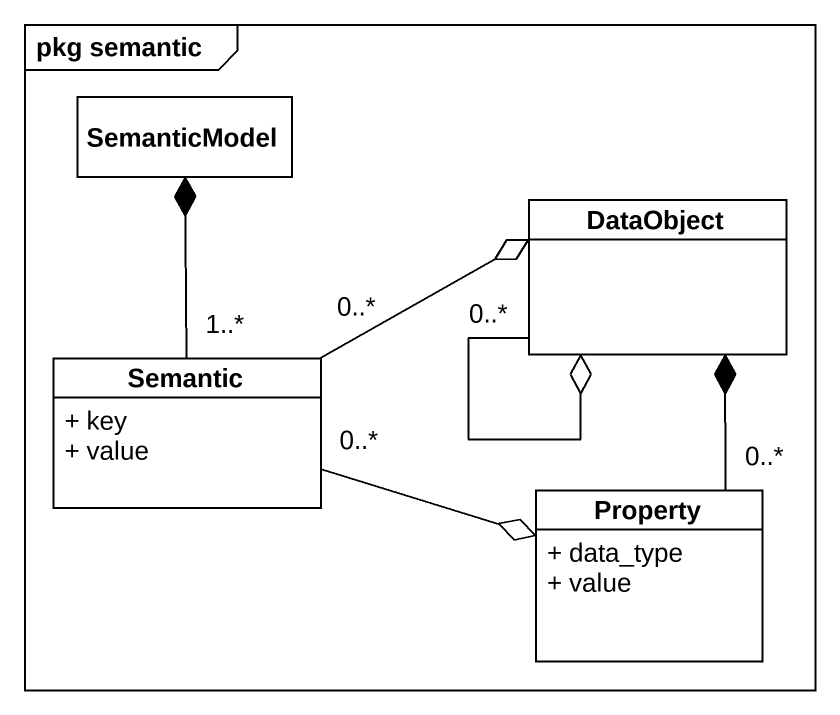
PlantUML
@startuml
mainframe pkg semantic
hide circle
hide empty members
skinparam classAttributeIconSize 0
class SemanticModel #FFFFFF
class DataObject #FFFFFF
class Semantic #FFFFFF {
  + key
  + value
}
class Property #FFFFFF {
  + data_type
  + value
}
DataObject "0..*" --o DataObject
Semantic "1..*" -up-* SemanticModel
Semantic "0..*" -right-o DataObject
Semantic "0..*" -right-o Property
Property "0..*" -up-* DataObject
@enduml
